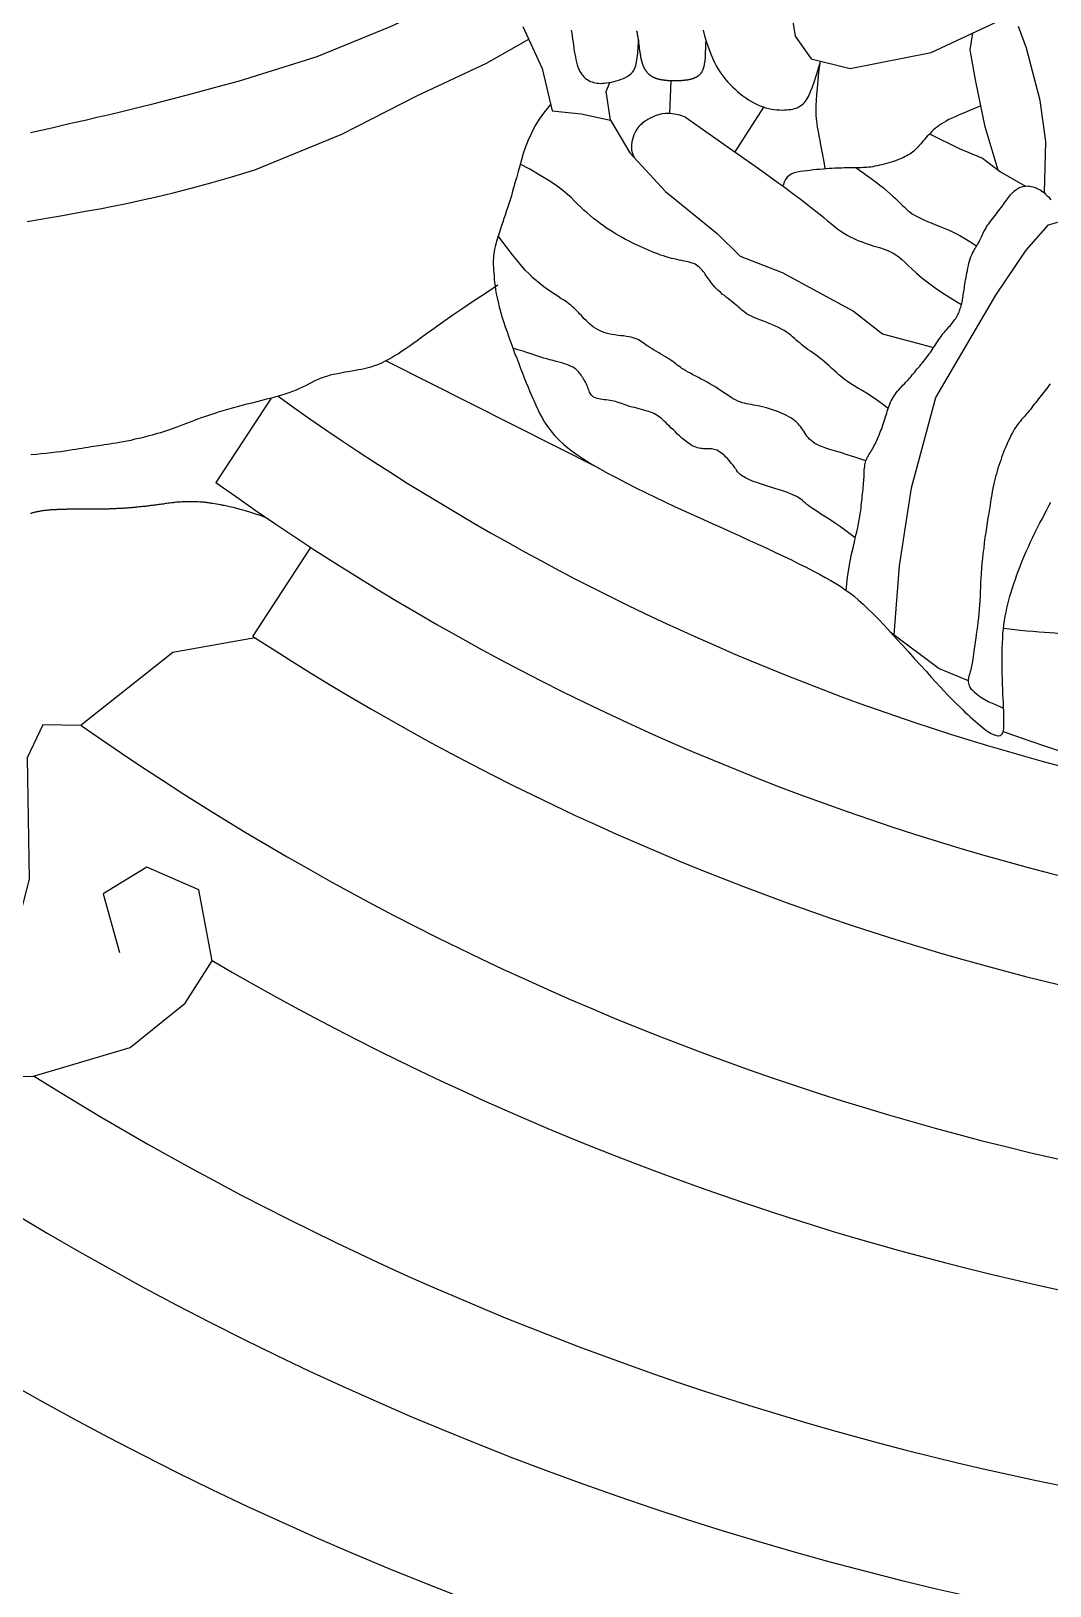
# Model space of a CAD drawing. Header units: feet. Extents: x 0 to 841, y 0 to 594.
# Drawn here: x 646.121 to 648.34, y 125.049 to 128.435 of the extents above; entities that cross this region are included whole.
import ezdxf

# ---------------------------------------------------------------- set-up
doc = ezdxf.new("R2010")
doc.units = ezdxf.units.FT
doc.header["$MEASUREMENT"] = 0
doc.layers.add('LOGO', color=7, linetype='Continuous')

# ---------------------------------------------------------------- blocks, each defined once
blk = doc.blocks.new('YOTA')
h = blk.add_hatch(color=1)
edge = h.paths.add_edge_path()
edge.add_arc((302.886, 246.975), 39.995, 0, 360)
edge = h.paths.add_edge_path(flags=16)
edge.add_arc((302.886, 246.975), 39.7, 0, 360)
at = {"color": 2}
for p, q in [((292.127, 231.862), (292.511, 232.447)), ((292.383, 230.794), (292.785, 231.411)), ((291.393, 230.336), (291.393, 230.336))]:
    blk.add_line(p, q, dxfattribs=at)
blk.add_lwpolyline([(292.476, 231.617, 0.036857), (292.183, 231.702, 0.009904), (292.159, 231.706, 0.000397), (292.101, 231.716, 0.005496), (292.097, 231.717, 0.005682), (292.069, 231.721, 0.005981), (292.042, 231.724, 0.005874), (292.015, 231.726, 0.006362), (291.991, 231.727, 0.005811), (291.967, 231.728, 0.006546), (291.945, 231.728, 0.005392), (291.923, 231.728, 0.00643), (291.903, 231.727, 0.004534), (291.882, 231.726, 0.005914), (291.865, 231.725, 0.003195), (291.843, 231.723, 0.004928), (291.829, 231.721, 0.001404), (291.807, 231.718, 0.002464), (291.795, 231.717, 0.00054), (291.778, 231.715, -0.000931), (291.762, 231.712, -0.000254), (291.741, 231.709, -0.000473), (291.73, 231.708, -0.001054), (291.716, 231.706, -0.000771), (291.698, 231.704, -0.000867), (291.683, 231.702, -0.000827), (291.667, 231.7, -0.000926), (291.653, 231.698, -0.000885), (291.637, 231.696, -0.000987), (291.623, 231.695, -0.000945), (291.607, 231.693, -0.001051), (291.593, 231.692, -0.001007), (291.578, 231.69, -0.001116), (291.564, 231.689, -0.001071), (291.55, 231.687, -0.001183), (291.536, 231.686, -0.001138), (291.522, 231.685, -0.001252), (291.508, 231.684, -0.001217), (291.494, 231.683, -0.001311), (291.48, 231.682, -0.001326), (291.467, 231.681, -0.001296), (291.453, 231.681, -0.001343), (291.44, 231.68, -0.001172), (291.426, 231.679, -0.001273), (291.414, 231.679, -0.001048), (291.4, 231.678, -0.001172), (291.388, 231.678, -0.000917), (291.374, 231.677, -0.001052), (291.362, 231.677, -0.000773), (291.348, 231.677, -0.000916), (291.336, 231.677, -0.000619), (291.322, 231.676, -0.000768), (291.31, 231.676, -0.000461), (291.295, 231.676, -0.000611), (291.284, 231.676, -0.000302), (291.268, 231.676, -0.000451), (291.257, 231.676, -0.000147), (291.239, 231.676, -0.000271), (291.23, 231.676, -0.000042), (291.216, 231.676, 0.000031), (291.202, 231.676, 0.00003), (291.19, 231.676, 0.000022), (291.174, 231.676, 0.000525), (291.164, 231.676, 0.00027), (291.145, 231.676, 0.000813), (291.133, 231.676, 0.000535), (291.116, 231.676, 0.001102), (291.104, 231.676, 0.000809), (291.087, 231.675, 0.001426), (291.074, 231.675, 0.001109), (291.058, 231.675, 0.001805), (291.046, 231.674, 0.001448), (291.03, 231.674, 0.002263), (291.018, 231.673, 0.001849), (291.003, 231.672, 0.002835), (290.991, 231.672, 0.002339), (290.977, 231.671, 0.003574), (290.965, 231.67, 0.003057), (290.952, 231.668, 0.004461), (290.94, 231.667, 0.004326), (290.928, 231.666, 0.004852), (290.917, 231.664, 0.004991), (290.907, 231.662, 0.00407), (290.896, 231.66, 0.004799), (290.886, 231.658, 0.00321), (290.876, 231.656, 0.004241), (290.868, 231.654, 0.002189), (290.857, 231.651, 0.003408), (290.85, 231.649, 0.000933), (290.839, 231.646, 0.001504)], format="xyb", dxfattribs=at)
for points in [[(294.083, 233.23), (293.989, 233.169), (293.906, 233.114), (293.833, 233.065), (293.77, 233.022), (293.715, 232.983), (293.667, 232.949), (293.624, 232.919), (293.587, 232.892), (293.553, 232.867), (293.522, 232.845), (293.493, 232.824), (293.466, 232.805), (293.44, 232.787), (293.415, 232.771), (293.392, 232.755), (293.37, 232.742), (293.349, 232.729), (293.329, 232.718), (293.31, 232.707), (293.292, 232.698), (293.275, 232.69), (293.258, 232.682), (293.242, 232.676), (293.225, 232.67), (293.209, 232.664), (293.192, 232.659), (293.174, 232.655), (293.156, 232.65), (293.137, 232.646), (293.116, 232.643), (293.093, 232.639), (293.07, 232.635), (293.045, 232.63), (293.02, 232.626), (292.994, 232.621), (292.969, 232.616), (292.943, 232.611), (292.918, 232.605), (292.894, 232.598), (292.871, 232.59), (292.849, 232.582), (292.828, 232.573), (292.808, 232.564), (292.788, 232.554), (292.768, 232.544), (292.748, 232.533), (292.728, 232.523), (292.706, 232.513), (292.683, 232.502), (292.658, 232.492), (292.632, 232.483), (292.604, 232.474), (292.574, 232.465), (292.543, 232.456), (292.511, 232.447), (292.478, 232.439), (292.444, 232.43), (292.41, 232.422), (292.376, 232.413), (292.342, 232.404), (292.307, 232.395), (292.274, 232.386), (292.24, 232.377), (292.207, 232.368), (292.175, 232.358), (292.143, 232.349), (292.112, 232.339), (292.082, 232.329), (292.053, 232.32), (292.025, 232.31), (291.998, 232.3), (291.972, 232.29), (291.947, 232.281), (291.922, 232.271), (291.897, 232.261), (291.873, 232.252), (291.848, 232.242), (291.823, 232.233), (291.797, 232.224), (291.77, 232.215), (291.742, 232.206), (291.713, 232.198), (291.684, 232.19), (291.654, 232.182), (291.624, 232.174), (291.594, 232.167), (291.565, 232.161), (291.536, 232.154), (291.509, 232.149), (291.483, 232.143), (291.458, 232.139), (291.435, 232.135), (291.412, 232.131), (291.391, 232.128), (291.371, 232.125), (291.352, 232.122), (291.333, 232.119), (291.314, 232.116), (291.295, 232.114), (291.277, 232.111), (291.258, 232.108), (291.239, 232.105), (291.219, 232.101), (291.199, 232.098), (291.177, 232.094), (291.155, 232.09), (291.131, 232.087), (291.105, 232.083), (291.078, 232.079), (291.048, 232.075), (291.017, 232.071), (290.984, 232.067), (290.949, 232.063), (290.914, 232.06), (290.879, 232.056), (290.843, 232.053)], [(290.816, 233.672), (290.897, 233.685), (290.979, 233.699), (291.062, 233.713), (291.147, 233.729), (291.233, 233.745), (291.321, 233.761), (291.412, 233.779), (291.507, 233.798), (291.608, 233.82), (291.715, 233.844), (291.83, 233.872), (291.955, 233.904), (292.09, 233.941), (292.237, 233.983), (292.397, 234.031)], [(290.84, 234.289), (290.913, 234.306), (290.988, 234.323), (291.063, 234.34), (291.14, 234.358), (291.219, 234.376), (291.301, 234.395), (291.388, 234.415), (291.483, 234.437), (291.585, 234.462), (291.698, 234.49), (291.824, 234.522), (291.963, 234.559), (292.117, 234.601), (292.289, 234.649)], [(294.256, 235.025), (294.391, 234.733), (294.459, 234.441), (294.661, 234.419), (294.864, 234.374), (294.998, 234.149), (295.246, 233.88), (295.605, 233.588), (295.763, 233.431), (296.055, 233.318), (296.55, 233.049), (296.752, 232.892), (297.089, 232.802), (297.105, 232.797)], [(297.809, 236.619), (297.764, 236.372), (297.606, 236.193), (297.404, 236.08), (297.112, 235.946), (296.932, 235.901), (296.797, 235.766), (296.707, 235.699), (296.527, 235.676), (296.257, 235.721), (296.145, 235.721), (296.078, 235.564), (296.1, 235.25), (296.145, 234.958), (296.257, 234.8), (296.527, 234.733), (297.089, 234.845), (297.618, 235.092)], [(295.045, 234.994), (295.045, 234.993), (295.046, 234.991), (295.046, 234.989), (295.046, 234.987), (295.047, 234.985), (295.047, 234.983), (295.048, 234.981), (295.048, 234.979), (295.049, 234.977), (295.049, 234.975), (295.049, 234.973), (295.05, 234.971), (295.05, 234.969), (295.05, 234.967), (295.051, 234.965), (295.051, 234.963), (295.052, 234.961), (295.052, 234.959), (295.052, 234.957), (295.053, 234.955), (295.053, 234.952), (295.053, 234.95), (295.054, 234.948), (295.054, 234.946), (295.054, 234.944), (295.055, 234.942), (295.055, 234.94), (295.055, 234.938), (295.056, 234.936), (295.056, 234.933), (295.056, 234.931), (295.056, 234.929), (295.057, 234.927), (295.057, 234.925), (295.057, 234.923), (295.058, 234.92), (295.058, 234.918), (295.058, 234.916), (295.058, 234.914), (295.059, 234.912), (295.059, 234.91), (295.059, 234.907), (295.06, 234.905), (295.06, 234.903), (295.06, 234.901), (295.06, 234.899), (295.061, 234.897), (295.061, 234.894), (295.061, 234.892), (295.062, 234.89), (295.062, 234.888), (295.062, 234.886), (295.062, 234.883), (295.063, 234.881), (295.063, 234.879), (295.063, 234.877), (295.064, 234.875), (295.064, 234.873), (295.064, 234.87), (295.064, 234.868), (295.065, 234.866), (295.065, 234.864), (295.065, 234.862), (295.066, 234.86), (295.066, 234.858), (295.066, 234.855), (295.066, 234.853), (295.067, 234.851), (295.067, 234.849), (295.067, 234.847), (295.068, 234.845), (295.068, 234.843), (295.068, 234.841), (295.069, 234.839), (295.069, 234.836), (295.069, 234.834), (295.07, 234.832), (295.07, 234.83), (295.07, 234.828), (295.071, 234.826), (295.071, 234.824), (295.071, 234.822), (295.072, 234.82), (295.072, 234.818), (295.072, 234.816), (295.073, 234.814), (295.073, 234.812), (295.073, 234.81), (295.074, 234.808), (295.074, 234.806), (295.075, 234.804), (295.075, 234.802), (295.075, 234.801), (295.076, 234.799), (295.076, 234.797), (295.077, 234.795), (295.077, 234.793), (295.078, 234.791), (295.078, 234.789), (295.079, 234.788), (295.079, 234.786), (295.079, 234.784), (295.08, 234.782), (295.08, 234.78), (295.081, 234.779), (295.081, 234.777), (295.082, 234.775), (295.082, 234.774), (295.083, 234.772), (295.084, 234.77), (295.084, 234.769), (295.085, 234.767), (295.085, 234.765), (295.086, 234.764), (295.086, 234.762), (295.087, 234.76), (295.088, 234.759), (295.088, 234.757), (295.089, 234.756), (295.089, 234.754), (295.09, 234.753), (295.091, 234.751), (295.091, 234.75), (295.092, 234.748), (295.093, 234.747), (295.093, 234.745), (295.094, 234.744), (295.095, 234.742), (295.095, 234.741), (295.096, 234.74), (295.097, 234.738), (295.097, 234.737), (295.098, 234.735), (295.099, 234.734), (295.1, 234.733), (295.1, 234.731), (295.101, 234.73), (295.102, 234.729), (295.103, 234.728), (295.103, 234.726), (295.104, 234.725), (295.105, 234.724), (295.106, 234.723), (295.107, 234.721), (295.107, 234.72), (295.108, 234.719), (295.109, 234.718), (295.11, 234.717), (295.111, 234.715), (295.112, 234.714), (295.113, 234.713), (295.113, 234.712), (295.114, 234.711), (295.115, 234.71), (295.116, 234.709), (295.117, 234.708), (295.118, 234.706), (295.119, 234.705), (295.12, 234.704), (295.121, 234.703), (295.122, 234.702), (295.123, 234.701), (295.124, 234.7), (295.125, 234.699), (295.126, 234.698), (295.127, 234.697), (295.128, 234.696), (295.129, 234.695), (295.13, 234.695), (295.131, 234.694), (295.132, 234.693), (295.133, 234.692), (295.134, 234.691), (295.135, 234.69), (295.136, 234.689), (295.137, 234.688), (295.139, 234.688), (295.14, 234.687), (295.141, 234.686), (295.142, 234.685), (295.143, 234.684), (295.144, 234.684), (295.145, 234.683), (295.147, 234.682), (295.148, 234.681), (295.149, 234.681), (295.15, 234.68), (295.151, 234.679), (295.153, 234.678), (295.154, 234.678), (295.155, 234.677), (295.156, 234.676), (295.158, 234.676), (295.159, 234.675), (295.16, 234.674), (295.162, 234.674), (295.163, 234.673), (295.164, 234.672), (295.166, 234.672), (295.167, 234.671), (295.168, 234.671), (295.17, 234.67), (295.171, 234.67), (295.172, 234.669), (295.174, 234.668), (295.175, 234.668), (295.177, 234.667), (295.178, 234.667), (295.179, 234.666), (295.181, 234.666), (295.182, 234.665), (295.184, 234.665), (295.185, 234.664), (295.187, 234.664), (295.188, 234.663), (295.19, 234.663), (295.191, 234.663), (295.193, 234.662), (295.194, 234.662), (295.196, 234.661), (295.197, 234.661), (295.199, 234.661), (295.2, 234.66), (295.202, 234.66), (295.203, 234.659), (295.205, 234.659), (295.206, 234.659), (295.208, 234.658), (295.21, 234.658), (295.211, 234.658), (295.213, 234.657), (295.214, 234.657), (295.216, 234.657), (295.218, 234.657), (295.219, 234.656), (295.221, 234.656), (295.222, 234.656), (295.224, 234.655), (295.226, 234.655), (295.227, 234.655), (295.229, 234.655), (295.231, 234.654), (295.232, 234.654), (295.234, 234.654), (295.235, 234.654), (295.237, 234.654), (295.239, 234.653), (295.24, 234.653), (295.242, 234.653), (295.244, 234.653), (295.245, 234.653), (295.247, 234.652), (295.249, 234.652), (295.25, 234.652), (295.252, 234.652), (295.254, 234.652), (295.256, 234.652), (295.257, 234.652), (295.259, 234.651), (295.261, 234.651), (295.262, 234.651), (295.264, 234.651), (295.266, 234.651), (295.267, 234.651), (295.269, 234.651), (295.271, 234.651), (295.272, 234.651), (295.274, 234.651), (295.276, 234.65), (295.278, 234.65), (295.279, 234.65), (295.281, 234.65), (295.283, 234.65), (295.284, 234.65), (295.286, 234.65), (295.288, 234.65), (295.289, 234.65), (295.291, 234.65), (295.293, 234.65), (295.295, 234.65), (295.296, 234.65), (295.298, 234.65), (295.3, 234.65), (295.301, 234.65), (295.303, 234.65), (295.305, 234.65), (295.306, 234.65), (295.308, 234.65), (295.31, 234.65), (295.311, 234.65), (295.313, 234.65), (295.315, 234.65), (295.316, 234.65), (295.318, 234.65), (295.32, 234.65), (295.321, 234.65), (295.323, 234.65), (295.325, 234.65), (295.326, 234.65), (295.328, 234.65), (295.33, 234.65), (295.331, 234.65), (295.333, 234.65), (295.335, 234.65), (295.336, 234.65), (295.338, 234.65), (295.339, 234.65), (295.341, 234.651), (295.343, 234.651), (295.344, 234.651), (295.346, 234.651), (295.347, 234.651), (295.349, 234.651), (295.351, 234.651), (295.352, 234.651), (295.354, 234.651), (295.355, 234.651), (295.357, 234.651), (295.358, 234.651), (295.36, 234.652), (295.361, 234.652), (295.363, 234.652), (295.365, 234.652), (295.366, 234.652), (295.368, 234.652), (295.369, 234.652), (295.371, 234.652), (295.372, 234.653), (295.374, 234.653), (295.375, 234.653), (295.377, 234.653), (295.378, 234.653), (295.38, 234.653), (295.381, 234.654), (295.383, 234.654), (295.384, 234.654), (295.386, 234.654), (295.387, 234.654), (295.389, 234.654), (295.39, 234.655), (295.391, 234.655), (295.393, 234.655), (295.394, 234.655), (295.396, 234.655), (295.397, 234.656), (295.399, 234.656), (295.4, 234.656), (295.401, 234.656), (295.403, 234.657), (295.404, 234.657), (295.406, 234.657), (295.407, 234.657), (295.408, 234.658), (295.41, 234.658), (295.411, 234.658), (295.413, 234.659), (295.414, 234.659), (295.415, 234.659), (295.417, 234.659), (295.418, 234.66), (295.419, 234.66), (295.421, 234.66), (295.422, 234.661), (295.423, 234.661), (295.425, 234.662), (295.426, 234.662), (295.427, 234.662), (295.429, 234.663), (295.43, 234.663), (295.431, 234.663), (295.432, 234.664), (295.434, 234.664), (295.435, 234.665), (295.436, 234.665), (295.437, 234.665), (295.439, 234.666), (295.44, 234.666), (295.441, 234.667), (295.442, 234.667), (295.444, 234.668), (295.445, 234.668), (295.446, 234.669), (295.447, 234.669), (295.448, 234.67), (295.45, 234.67), (295.451, 234.671), (295.452, 234.671), (295.453, 234.672), (295.454, 234.672), (295.456, 234.673), (295.457, 234.673), (295.458, 234.674), (295.459, 234.675), (295.46, 234.675), (295.461, 234.676), (295.462, 234.676), (295.464, 234.677), (295.465, 234.678), (295.466, 234.678), (295.467, 234.679), (295.468, 234.68), (295.469, 234.68), (295.47, 234.681), (295.471, 234.682), (295.472, 234.682), (295.473, 234.683), (295.474, 234.684), (295.475, 234.685), (295.476, 234.685), (295.477, 234.686), (295.478, 234.687), (295.479, 234.688), (295.48, 234.689), (295.481, 234.69), (295.482, 234.69), (295.483, 234.691), (295.484, 234.692), (295.485, 234.693), (295.486, 234.694), (295.487, 234.695), (295.488, 234.696), (295.489, 234.697), (295.49, 234.698), (295.491, 234.699), (295.492, 234.701), (295.493, 234.702), (295.494, 234.703), (295.494, 234.704), (295.495, 234.705), (295.496, 234.707), (295.497, 234.708), (295.498, 234.709), (295.499, 234.711), (295.499, 234.712), (295.5, 234.714), (295.501, 234.715), (295.502, 234.717), (295.502, 234.718), (295.503, 234.72), (295.504, 234.721), (295.505, 234.723), (295.505, 234.725), (295.506, 234.726), (295.507, 234.728), (295.508, 234.73), (295.508, 234.732), (295.509, 234.734), (295.51, 234.736), (295.51, 234.738), (295.511, 234.74), (295.511, 234.742), (295.512, 234.744), (295.513, 234.747), (295.513, 234.749), (295.514, 234.751), (295.514, 234.753), (295.515, 234.756), (295.515, 234.758), (295.516, 234.761), (295.516, 234.763), (295.517, 234.766), (295.517, 234.769), (295.518, 234.772), (295.518, 234.774), (295.519, 234.777), (295.519, 234.78), (295.52, 234.783), (295.52, 234.786), (295.52, 234.789), (295.521, 234.792), (295.521, 234.796), (295.521, 234.799), (295.522, 234.802), (295.522, 234.806), (295.522, 234.81), (295.523, 234.814), (295.523, 234.818), (295.523, 234.822), (295.523, 234.826), (295.524, 234.831), (295.524, 234.836), (295.524, 234.842), (295.524, 234.848), (295.524, 234.855), (295.525, 234.862), (295.525, 234.871), (295.525, 234.881), (295.525, 234.892), (295.525, 234.904), (295.525, 234.919)], [(295.506, 234.999), (295.517, 234.961), (295.528, 234.924), (295.539, 234.89), (295.551, 234.858), (295.562, 234.828), (295.574, 234.801), (295.586, 234.775), (295.598, 234.752), (295.61, 234.73), (295.623, 234.71), (295.636, 234.691), (295.65, 234.673), (295.664, 234.655), (295.679, 234.639), (295.694, 234.622), (295.711, 234.606), (295.728, 234.59), (295.746, 234.574), (295.764, 234.558), (295.783, 234.544), (295.802, 234.53), (295.822, 234.517), (295.842, 234.504), (295.862, 234.493), (295.882, 234.483), (295.902, 234.475), (295.922, 234.467), (295.942, 234.461), (295.962, 234.456), (295.981, 234.452), (296, 234.449), (296.019, 234.447), (296.037, 234.446), (296.054, 234.445), (296.07, 234.446), (296.086, 234.446), (296.1, 234.448), (296.114, 234.45), (296.128, 234.452), (296.14, 234.455), (296.152, 234.459), (296.163, 234.464), (296.173, 234.469), (296.183, 234.475), (296.192, 234.482), (296.201, 234.489), (296.209, 234.498), (296.216, 234.507), (296.223, 234.517), (296.23, 234.528), (296.237, 234.539), (296.243, 234.552), (296.249, 234.566), (296.255, 234.58), (296.262, 234.596), (296.268, 234.613), (296.274, 234.631), (296.281, 234.652), (296.289, 234.676), (296.297, 234.704), (296.307, 234.736), (296.318, 234.774), (296.321, 234.785)], [(294.592, 234.999), (294.595, 234.979), (294.599, 234.958), (294.601, 234.937), (294.604, 234.916), (294.607, 234.895), (294.61, 234.874), (294.613, 234.853), (294.617, 234.833), (294.62, 234.814), (294.624, 234.795), (294.628, 234.777), (294.633, 234.76), (294.638, 234.744), (294.644, 234.729), (294.65, 234.716), (294.657, 234.704), (294.664, 234.693), (294.672, 234.684), (294.68, 234.675), (294.689, 234.667), (294.698, 234.66), (294.707, 234.654), (294.717, 234.649), (294.726, 234.644), (294.736, 234.64), (294.747, 234.637), (294.758, 234.634), (294.769, 234.632), (294.782, 234.631), (294.794, 234.63), (294.808, 234.631), (294.822, 234.632), (294.837, 234.633), (294.853, 234.636), (294.87, 234.639), (294.887, 234.643), (294.904, 234.647), (294.921, 234.653), (294.938, 234.659), (294.954, 234.665), (294.969, 234.672), (294.984, 234.68), (294.996, 234.689), (295.008, 234.698), (295.017, 234.708), (295.026, 234.72), (295.033, 234.736), (295.039, 234.755), (295.044, 234.778), (295.049, 234.807), (295.053, 234.841), (295.057, 234.883), (295.06, 234.932)], [(292.289, 234.649), (292.828, 234.816), (293.338, 235.025), (293.885, 235.28), (294.249, 235.456)], [(292.397, 234.031), (293.001, 234.279), (293.521, 234.543), (294.003, 234.77), (294.297, 234.937)], [(297.554, 234.028), (297.464, 234.33), (297.397, 234.655), (297.359, 234.864), (297.378, 234.979), (297.379, 234.981)], [(297.874, 233.87), (297.884, 234.226), (297.846, 234.512), (297.75, 234.874), (297.694, 235.026)], [(296.354, 234.037), (296.351, 234.058), (296.345, 234.097), (296.338, 234.134), (296.331, 234.169), (296.324, 234.203), (296.318, 234.235), (296.312, 234.266), (296.306, 234.296), (296.301, 234.326), (296.297, 234.354), (296.294, 234.383), (296.292, 234.412), (296.291, 234.443), (296.291, 234.476), (296.293, 234.512), (296.295, 234.553), (296.299, 234.598), (296.304, 234.65), (296.31, 234.708), (296.318, 234.774)], [(294.864, 234.374), (294.834, 234.575), (294.86, 234.637)], [(295.275, 234.421), (295.284, 234.65)], [(294.446, 234.482), (294.406, 234.432), (294.37, 234.382), (294.34, 234.333), (294.315, 234.284), (294.293, 234.237), (294.275, 234.19), (294.259, 234.145), (294.246, 234.101), (294.234, 234.059), (294.224, 234.02), (294.213, 233.982), (294.203, 233.947), (294.194, 233.913), (294.185, 233.882), (294.176, 233.851), (294.167, 233.823), (294.158, 233.795), (294.15, 233.768), (294.141, 233.742), (294.133, 233.717), (294.125, 233.692), (294.116, 233.668), (294.108, 233.644), (294.101, 233.621), (294.093, 233.599), (294.086, 233.577), (294.079, 233.556), (294.073, 233.536), (294.068, 233.516), (294.063, 233.498), (294.06, 233.481), (294.057, 233.464), (294.054, 233.449), (294.053, 233.433), (294.052, 233.418), (294.051, 233.402), (294.051, 233.386), (294.051, 233.37), (294.052, 233.353), (294.053, 233.335), (294.054, 233.315), (294.056, 233.295), (294.058, 233.273), (294.06, 233.249), (294.063, 233.225), (294.067, 233.199), (294.071, 233.171), (294.077, 233.143), (294.084, 233.112), (294.091, 233.081), (294.1, 233.048), (294.11, 233.014), (294.121, 232.978), (294.133, 232.942), (294.146, 232.906), (294.159, 232.869), (294.172, 232.832), (294.186, 232.795), (294.199, 232.759), (294.213, 232.723), (294.227, 232.688), (294.24, 232.653), (294.253, 232.62), (294.266, 232.587), (294.279, 232.554), (294.292, 232.523), (294.305, 232.491), (294.319, 232.46), (294.332, 232.43), (294.345, 232.399), (294.359, 232.369), (294.374, 232.339), (294.389, 232.309), (294.407, 232.279), (294.427, 232.249), (294.449, 232.219), (294.475, 232.188), (294.505, 232.157), (294.54, 232.125), (294.579, 232.093), (294.623, 232.061), (294.672, 232.028), (294.726, 231.994), (294.783, 231.96), (294.844, 231.926), (294.907, 231.893), (294.972, 231.859), (295.039, 231.825), (295.106, 231.792), (295.174, 231.759), (295.242, 231.727), (295.309, 231.696), (295.376, 231.665), (295.443, 231.635), (295.509, 231.605), (295.575, 231.575), (295.639, 231.546), (295.703, 231.517), (295.766, 231.489), (295.829, 231.46), (295.89, 231.432), (295.949, 231.405), (296.008, 231.377), (296.064, 231.35), (296.119, 231.324), (296.171, 231.298), (296.221, 231.273), (296.268, 231.249), (296.313, 231.226), (296.354, 231.203), (296.392, 231.182), (296.428, 231.161), (296.461, 231.14), (296.493, 231.118), (296.524, 231.096), (296.554, 231.072), (296.585, 231.046), (296.616, 231.018), (296.65, 230.986), (296.685, 230.952), (296.723, 230.913), (296.763, 230.871), (296.804, 230.826), (296.847, 230.78), (296.889, 230.733), (296.932, 230.686), (296.974, 230.639), (297.014, 230.594), (297.053, 230.552), (297.089, 230.512), (297.122, 230.476), (297.152, 230.443), (297.179, 230.414), (297.205, 230.387), (297.228, 230.363), (297.25, 230.341), (297.27, 230.321), (297.289, 230.302), (297.308, 230.284), (297.325, 230.267), (297.343, 230.251), (297.36, 230.235), (297.377, 230.22), (297.394, 230.205), (297.41, 230.191), (297.426, 230.178), (297.441, 230.166), (297.455, 230.154), (297.469, 230.144), (297.482, 230.135), (297.494, 230.128), (297.506, 230.121), (297.516, 230.116), (297.526, 230.111), (297.535, 230.108), (297.543, 230.106), (297.551, 230.105), (297.557, 230.105), (297.564, 230.106), (297.569, 230.107), (297.574, 230.11), (297.578, 230.114), (297.582, 230.118), (297.585, 230.125), (297.588, 230.132), (297.59, 230.142), (297.592, 230.153), (297.593, 230.167), (297.593, 230.183), (297.593, 230.201), (297.593, 230.223), (297.593, 230.246), (297.592, 230.272), (297.591, 230.3), (297.59, 230.33), (297.588, 230.361), (297.587, 230.393), (297.585, 230.427), (297.584, 230.462), (297.583, 230.497), (297.582, 230.533), (297.581, 230.568), (297.581, 230.604), (297.581, 230.64), (297.581, 230.676), (297.582, 230.711), (297.583, 230.746), (297.585, 230.78), (297.587, 230.813), (297.59, 230.845), (297.593, 230.875), (297.598, 230.905), (297.602, 230.934), (297.608, 230.962), (297.614, 230.99), (297.62, 231.017), (297.627, 231.045), (297.635, 231.073), (297.644, 231.101), (297.653, 231.13), (297.662, 231.159), (297.673, 231.19), (297.684, 231.221), (297.695, 231.252), (297.708, 231.285), (297.72, 231.317), (297.734, 231.35), (297.748, 231.383), (297.763, 231.416), (297.778, 231.45), (297.794, 231.483), (297.81, 231.516), (297.827, 231.549), (297.843, 231.581), (297.86, 231.612), (297.876, 231.642), (297.891, 231.671), (297.906, 231.699), (297.919, 231.725)], [(295.385, 234.396), (295.345, 234.409), (295.308, 234.417), (295.275, 234.421), (295.246, 234.421), (295.219, 234.418), (295.196, 234.413), (295.175, 234.406), (295.156, 234.397), (295.139, 234.388), (295.124, 234.38), (295.11, 234.371), (295.098, 234.363), (295.087, 234.356), (295.078, 234.348), (295.069, 234.34), (295.061, 234.332), (295.053, 234.322), (295.046, 234.312), (295.04, 234.301), (295.033, 234.288), (295.027, 234.274), (295.021, 234.258), (295.016, 234.241), (295.012, 234.224), (295.01, 234.205), (295.009, 234.187), (295.01, 234.168), (295.014, 234.15), (295.021, 234.132), (295.03, 234.114)], [(295.385, 234.396), (295.549, 234.281), (295.69, 234.182), (295.811, 234.096), (295.913, 234.024), (295.999, 233.962), (296.071, 233.911), (296.13, 233.867), (296.18, 233.83), (296.221, 233.798), (296.257, 233.77), (296.289, 233.744), (296.318, 233.721), (296.344, 233.699), (296.368, 233.679), (296.39, 233.661), (296.411, 233.644), (296.43, 233.628), (296.449, 233.614), (296.468, 233.601), (296.487, 233.588), (296.506, 233.577), (296.526, 233.566), (296.547, 233.556), (296.567, 233.547), (296.588, 233.538), (296.609, 233.53), (296.63, 233.522), (296.651, 233.515), (296.672, 233.509), (296.692, 233.502), (296.711, 233.497), (296.731, 233.491), (296.75, 233.485), (296.768, 233.478), (296.787, 233.471), (296.806, 233.462), (296.825, 233.452), (296.844, 233.44), (296.864, 233.426), (296.884, 233.41), (296.905, 233.391), (296.928, 233.368), (296.955, 233.343), (296.987, 233.314), (297.025, 233.282), (297.071, 233.246), (297.126, 233.205), (297.192, 233.161), (297.271, 233.113), (297.299, 233.096)], [(295.729, 234.155), (295.927, 234.466)], [(297.434, 234.475), (297.389, 234.456), (297.349, 234.439), (297.314, 234.424), (297.283, 234.411), (297.256, 234.399), (297.232, 234.389), (297.212, 234.379), (297.193, 234.369), (297.176, 234.36), (297.161, 234.35), (297.146, 234.34), (297.132, 234.33), (297.119, 234.319), (297.106, 234.308), (297.094, 234.297), (297.083, 234.286), (297.072, 234.274), (297.062, 234.263), (297.052, 234.252), (297.042, 234.242), (297.034, 234.231), (297.025, 234.221), (297.017, 234.212), (297.009, 234.203), (297.001, 234.194), (296.993, 234.185), (296.985, 234.177), (296.977, 234.169), (296.969, 234.161), (296.96, 234.154), (296.95, 234.147), (296.941, 234.14), (296.93, 234.134), (296.919, 234.128), (296.908, 234.122), (296.896, 234.116), (296.884, 234.11), (296.87, 234.104), (296.857, 234.099), (296.842, 234.094), (296.827, 234.089), (296.811, 234.084), (296.795, 234.079), (296.779, 234.074), (296.763, 234.07), (296.746, 234.065), (296.73, 234.062), (296.714, 234.058), (296.698, 234.055), (296.683, 234.052), (296.669, 234.05), (296.655, 234.049), (296.641, 234.047), (296.628, 234.046), (296.616, 234.046), (296.604, 234.045), (296.592, 234.045), (296.58, 234.045), (296.569, 234.045), (296.557, 234.045), (296.546, 234.045), (296.534, 234.045), (296.522, 234.044), (296.51, 234.044), (296.497, 234.044), (296.484, 234.044), (296.47, 234.043), (296.454, 234.043), (296.438, 234.042), (296.421, 234.041), (296.402, 234.04), (296.382, 234.039), (296.361, 234.038), (296.339, 234.036), (296.317, 234.034), (296.294, 234.032), (296.271, 234.03), (296.248, 234.027), (296.225, 234.024), (296.203, 234.021), (296.181, 234.018), (296.159, 234.014), (296.139, 234.009), (296.121, 234.002), (296.104, 233.992), (296.089, 233.98), (296.078, 233.964), (296.069, 233.945), (296.063, 233.921)], [(297.078, 234.28), (297.283, 234.178), (297.445, 234.111), (297.569, 234.016), (297.743, 233.918)], [(296.79, 232.376), (296.75, 232.406), (296.71, 232.436), (296.673, 232.461), (296.639, 232.482), (296.609, 232.5), (296.58, 232.517), (296.555, 232.532), (296.531, 232.547), (296.508, 232.562), (296.488, 232.577), (296.468, 232.593), (296.449, 232.609), (296.431, 232.625), (296.414, 232.64), (296.397, 232.655), (296.381, 232.67), (296.365, 232.685), (296.349, 232.699), (296.332, 232.712), (296.316, 232.725), (296.3, 232.737), (296.283, 232.749), (296.267, 232.76), (296.251, 232.772), (296.236, 232.783), (296.221, 232.794), (296.206, 232.805), (296.192, 232.816), (296.179, 232.827), (296.166, 232.838), (296.153, 232.849), (296.14, 232.861), (296.127, 232.872), (296.114, 232.883), (296.099, 232.894), (296.084, 232.905), (296.068, 232.916), (296.05, 232.926), (296.03, 232.937), (296.009, 232.946), (295.987, 232.956), (295.965, 232.965), (295.943, 232.974), (295.92, 232.982), (295.899, 232.991), (295.878, 232.999), (295.859, 233.007), (295.842, 233.015), (295.827, 233.022), (295.813, 233.03), (295.802, 233.037), (295.791, 233.045), (295.781, 233.052), (295.772, 233.06), (295.763, 233.068), (295.754, 233.076), (295.744, 233.085), (295.734, 233.094), (295.722, 233.104), (295.709, 233.114), (295.696, 233.124), (295.682, 233.135), (295.668, 233.146), (295.654, 233.158), (295.639, 233.169), (295.626, 233.181), (295.612, 233.193), (295.6, 233.205), (295.588, 233.217), (295.578, 233.229), (295.568, 233.241), (295.559, 233.252), (295.551, 233.264), (295.543, 233.275), (295.535, 233.286), (295.528, 233.296), (295.521, 233.306), (295.515, 233.316), (295.508, 233.325), (295.501, 233.334), (295.494, 233.342), (295.486, 233.349), (295.478, 233.356), (295.47, 233.363), (295.461, 233.369), (295.451, 233.375), (295.441, 233.38), (295.429, 233.384), (295.417, 233.388), (295.403, 233.392), (295.389, 233.395), (295.374, 233.398), (295.358, 233.402), (295.341, 233.405), (295.324, 233.408), (295.306, 233.412), (295.288, 233.416), (295.27, 233.421), (295.251, 233.427), (295.231, 233.433), (295.212, 233.439), (295.192, 233.447), (295.172, 233.454), (295.152, 233.462), (295.132, 233.471), (295.111, 233.48), (295.091, 233.489), (295.07, 233.498), (295.05, 233.507), (295.029, 233.517), (295.009, 233.527), (294.988, 233.538), (294.967, 233.548), (294.946, 233.56), (294.925, 233.572), (294.904, 233.584), (294.882, 233.598), (294.86, 233.612), (294.837, 233.627), (294.815, 233.642), (294.792, 233.659), (294.769, 233.676), (294.746, 233.694), (294.724, 233.713), (294.701, 233.732), (294.679, 233.751), (294.657, 233.772), (294.636, 233.792), (294.615, 233.813), (294.593, 233.836), (294.566, 233.86), (294.534, 233.887), (294.494, 233.917), (294.444, 233.951), (294.381, 233.99), (294.304, 234.035), (294.237, 234.071)], [(296.568, 234.045), (296.579, 234.037), (296.593, 234.027), (296.612, 234.014), (296.633, 233.999), (296.656, 233.982), (296.681, 233.964), (296.707, 233.944), (296.732, 233.925), (296.757, 233.905), (296.781, 233.886), (296.802, 233.867), (296.822, 233.849), (296.841, 233.832), (296.858, 233.816), (296.873, 233.8), (296.888, 233.786), (296.903, 233.772), (296.916, 233.759), (296.93, 233.747), (296.944, 233.736), (296.958, 233.726), (296.972, 233.717), (296.988, 233.708), (297.005, 233.699), (297.023, 233.691), (297.043, 233.682), (297.064, 233.673), (297.089, 233.663), (297.115, 233.652), (297.145, 233.639), (297.178, 233.626), (297.213, 233.611), (297.25, 233.594), (297.288, 233.574), (297.327, 233.553), (297.365, 233.529), (297.403, 233.503), (297.404, 233.502)], [(296.499, 231.114), (296.501, 231.137), (296.509, 231.203), (296.518, 231.262), (296.527, 231.316), (296.537, 231.365), (296.547, 231.409), (296.556, 231.45), (296.564, 231.486), (296.572, 231.519), (296.579, 231.549), (296.585, 231.577), (296.589, 231.602), (296.593, 231.625), (296.597, 231.646), (296.6, 231.666), (296.602, 231.684), (296.604, 231.702), (296.606, 231.719), (296.608, 231.735), (296.609, 231.751), (296.611, 231.767), (296.613, 231.783), (296.614, 231.798), (296.616, 231.814), (296.617, 231.829), (296.619, 231.843), (296.62, 231.858), (296.621, 231.872), (296.622, 231.886), (296.623, 231.899), (296.623, 231.912), (296.624, 231.925), (296.625, 231.937), (296.625, 231.949), (296.626, 231.961), (296.628, 231.972), (296.629, 231.983), (296.631, 231.993), (296.633, 232.002), (296.636, 232.012), (296.639, 232.02), (296.643, 232.029), (296.647, 232.037), (296.651, 232.045), (296.656, 232.053), (296.661, 232.06), (296.666, 232.068), (296.671, 232.076), (296.676, 232.085), (296.681, 232.094), (296.686, 232.103), (296.691, 232.112), (296.696, 232.122), (296.702, 232.132), (296.707, 232.143), (296.712, 232.154), (296.717, 232.165), (296.722, 232.177), (296.727, 232.19), (296.732, 232.203), (296.737, 232.217), (296.743, 232.23), (296.748, 232.244), (296.753, 232.259), (296.757, 232.273), (296.762, 232.287), (296.767, 232.301), (296.771, 232.316), (296.776, 232.329), (296.78, 232.343), (296.784, 232.356), (296.788, 232.369), (296.792, 232.381), (296.797, 232.394), (296.801, 232.406), (296.806, 232.418), (296.812, 232.429), (296.818, 232.44), (296.824, 232.452), (296.831, 232.463), (296.839, 232.473), (296.847, 232.484), (296.856, 232.495), (296.865, 232.505), (296.874, 232.516), (296.884, 232.526), (296.893, 232.536), (296.903, 232.547), (296.912, 232.557), (296.922, 232.567), (296.931, 232.577), (296.94, 232.588), (296.949, 232.598), (296.957, 232.608), (296.966, 232.618), (296.975, 232.628), (296.983, 232.639), (296.992, 232.649), (297.001, 232.659), (297.009, 232.669), (297.018, 232.68), (297.026, 232.69), (297.035, 232.7), (297.043, 232.711), (297.051, 232.721), (297.059, 232.732), (297.067, 232.743), (297.075, 232.753), (297.083, 232.764), (297.091, 232.776), (297.098, 232.787), (297.106, 232.798), (297.113, 232.81), (297.12, 232.821), (297.127, 232.832), (297.135, 232.843), (297.142, 232.854), (297.15, 232.865), (297.157, 232.875), (297.165, 232.885), (297.173, 232.895), (297.181, 232.905), (297.189, 232.914), (297.197, 232.923), (297.204, 232.932), (297.212, 232.941), (297.22, 232.949), (297.227, 232.958), (297.234, 232.966), (297.241, 232.975), (297.247, 232.983), (297.253, 232.992), (297.259, 233), (297.264, 233.009), (297.269, 233.017), (297.273, 233.026), (297.278, 233.034), (297.282, 233.043), (297.285, 233.052), (297.288, 233.06), (297.291, 233.069), (297.294, 233.077), (297.297, 233.086), (297.299, 233.095), (297.301, 233.104), (297.303, 233.113), (297.305, 233.123), (297.306, 233.132), (297.308, 233.143), (297.31, 233.153), (297.311, 233.164), (297.313, 233.175), (297.315, 233.187), (297.317, 233.199), (297.319, 233.211), (297.321, 233.224), (297.323, 233.238), (297.325, 233.253), (297.328, 233.268), (297.331, 233.283), (297.333, 233.299), (297.336, 233.316), (297.34, 233.333), (297.343, 233.349), (297.347, 233.366), (297.351, 233.382), (297.355, 233.398), (297.36, 233.413), (297.365, 233.427), (297.37, 233.44), (297.376, 233.452), (297.382, 233.464), (297.387, 233.475), (297.393, 233.485), (297.399, 233.495), (297.405, 233.504), (297.411, 233.513), (297.417, 233.523), (297.422, 233.532), (297.427, 233.542), (297.432, 233.551), (297.436, 233.561), (297.441, 233.571), (297.445, 233.581), (297.45, 233.591), (297.455, 233.602), (297.461, 233.613), (297.467, 233.623), (297.473, 233.634), (297.48, 233.646), (297.488, 233.657), (297.496, 233.668), (297.505, 233.68), (297.514, 233.691), (297.523, 233.703), (297.532, 233.714), (297.541, 233.726), (297.55, 233.737), (297.559, 233.748), (297.567, 233.759), (297.575, 233.77), (297.583, 233.781), (297.59, 233.791), (297.598, 233.801), (297.605, 233.811), (297.612, 233.821), (297.619, 233.83), (297.626, 233.839), (297.633, 233.848), (297.639, 233.856), (297.646, 233.864), (297.653, 233.872), (297.66, 233.879), (297.667, 233.885), (297.675, 233.891), (297.682, 233.897), (297.69, 233.902), (297.698, 233.906), (297.707, 233.91), (297.715, 233.913), (297.724, 233.916), (297.734, 233.917), (297.743, 233.918), (297.753, 233.919), (297.763, 233.918), (297.773, 233.917), (297.783, 233.916), (297.793, 233.913), (297.803, 233.91), (297.814, 233.906), (297.824, 233.902), (297.834, 233.897), (297.844, 233.891), (297.854, 233.885), (297.864, 233.878), (297.874, 233.87), (297.883, 233.862), (297.892, 233.853), (297.902, 233.843), (297.91, 233.833), (297.919, 233.822)], [(296.833, 230.805), (296.869, 231.283), (296.953, 231.825), (297.12, 232.451), (297.538, 233.161), (297.747, 233.473), (297.903, 233.648)], [(297.903, 233.648), (297.967, 233.667)], [(297.914, 232.545), (297.906, 232.534), (297.898, 232.522), (297.889, 232.511), (297.88, 232.499), (297.871, 232.488), (297.861, 232.476), (297.852, 232.465), (297.842, 232.453), (297.833, 232.441), (297.823, 232.429), (297.814, 232.417), (297.804, 232.405), (297.795, 232.393), (297.786, 232.381), (297.777, 232.369), (297.768, 232.358), (297.759, 232.347), (297.75, 232.337), (297.741, 232.326), (297.733, 232.317), (297.724, 232.307), (297.716, 232.298), (297.708, 232.288), (297.7, 232.278), (297.692, 232.268), (297.684, 232.257), (297.676, 232.246), (297.668, 232.234), (297.66, 232.22), (297.652, 232.206), (297.644, 232.192), (297.636, 232.176), (297.629, 232.16), (297.621, 232.143), (297.613, 232.126), (297.606, 232.109), (297.598, 232.091), (297.591, 232.073), (297.584, 232.054), (297.577, 232.036), (297.571, 232.017), (297.564, 231.998), (297.558, 231.98), (297.552, 231.96), (297.546, 231.941), (297.541, 231.922), (297.535, 231.902), (297.53, 231.882), (297.526, 231.863), (297.521, 231.842), (297.517, 231.822), (297.513, 231.8), (297.509, 231.778), (297.505, 231.755), (297.501, 231.73), (297.497, 231.704), (297.493, 231.677), (297.488, 231.648), (297.483, 231.617), (297.478, 231.584), (297.473, 231.55), (297.468, 231.515), (297.462, 231.479), (297.457, 231.443), (297.453, 231.407), (297.448, 231.37), (297.444, 231.334), (297.441, 231.299), (297.438, 231.265), (297.435, 231.231), (297.433, 231.198), (297.432, 231.166), (297.43, 231.135), (297.429, 231.104), (297.428, 231.073), (297.426, 231.043), (297.424, 231.012), (297.422, 230.982), (297.419, 230.952), (297.416, 230.922), (297.413, 230.893), (297.41, 230.864), (297.406, 230.835), (297.402, 230.808), (297.398, 230.782), (297.395, 230.756), (297.391, 230.733), (297.388, 230.71), (297.385, 230.69), (297.382, 230.671), (297.379, 230.654), (297.377, 230.638), (297.375, 230.623), (297.373, 230.609), (297.371, 230.597), (297.368, 230.586), (297.366, 230.575), (297.364, 230.565), (297.361, 230.556), (297.359, 230.547), (297.356, 230.539), (297.354, 230.531), (297.352, 230.524), (297.35, 230.516), (297.348, 230.509), (297.347, 230.501), (297.346, 230.494), (297.345, 230.486), (297.346, 230.478), (297.347, 230.469), (297.349, 230.461), (297.353, 230.451), (297.358, 230.442), (297.365, 230.431), (297.375, 230.421), (297.386, 230.409), (297.4, 230.397), (297.417, 230.384), (297.437, 230.371), (297.461, 230.357), (297.489, 230.341), (297.524, 230.325), (297.565, 230.307), (297.591, 230.296)], [(296.636, 232.012), (296.621, 232.017), (296.559, 232.037), (296.505, 232.054), (296.459, 232.069), (296.419, 232.081), (296.386, 232.091), (296.358, 232.1), (296.335, 232.108), (296.315, 232.116), (296.297, 232.125), (296.282, 232.133), (296.268, 232.143), (296.256, 232.153), (296.245, 232.163), (296.236, 232.174), (296.227, 232.184), (296.219, 232.195), (296.212, 232.206), (296.205, 232.217), (296.198, 232.227), (296.191, 232.237), (296.184, 232.247), (296.176, 232.256), (296.169, 232.266), (296.16, 232.275), (296.151, 232.283), (296.14, 232.292), (296.129, 232.301), (296.115, 232.309), (296.101, 232.318), (296.085, 232.326), (296.067, 232.335), (296.048, 232.343), (296.029, 232.351), (296.008, 232.359), (295.988, 232.366), (295.967, 232.373), (295.947, 232.379), (295.927, 232.384), (295.907, 232.389), (295.889, 232.393), (295.872, 232.396), (295.855, 232.399), (295.839, 232.402), (295.823, 232.404), (295.808, 232.407), (295.793, 232.411), (295.778, 232.415), (295.763, 232.42), (295.748, 232.426), (295.732, 232.434), (295.716, 232.442), (295.7, 232.452), (295.684, 232.462), (295.666, 232.474), (295.649, 232.485), (295.631, 232.497), (295.613, 232.51), (295.594, 232.522), (295.574, 232.534), (295.554, 232.546), (295.534, 232.557), (295.514, 232.568), (295.494, 232.579), (295.474, 232.59), (295.455, 232.6), (295.436, 232.609), (295.418, 232.619), (295.402, 232.628), (295.386, 232.636), (295.373, 232.645), (295.36, 232.653), (295.349, 232.661), (295.338, 232.669), (295.327, 232.676), (295.317, 232.684), (295.307, 232.692), (295.296, 232.7), (295.285, 232.708), (295.273, 232.716), (295.259, 232.725), (295.245, 232.734), (295.23, 232.743), (295.214, 232.752), (295.199, 232.762), (295.183, 232.771), (295.167, 232.78), (295.152, 232.789), (295.138, 232.798), (295.124, 232.807), (295.112, 232.815), (295.101, 232.823), (295.09, 232.831), (295.08, 232.838), (295.069, 232.845), (295.059, 232.851), (295.048, 232.856), (295.035, 232.861), (295.022, 232.866), (295.008, 232.87), (294.992, 232.873), (294.974, 232.875), (294.955, 232.878), (294.936, 232.88), (294.915, 232.882), (294.895, 232.885), (294.874, 232.888), (294.853, 232.893), (294.833, 232.898), (294.814, 232.904), (294.796, 232.911), (294.779, 232.92), (294.762, 232.929), (294.747, 232.94), (294.732, 232.951), (294.719, 232.962), (294.706, 232.974), (294.694, 232.986), (294.682, 232.998), (294.672, 233.009), (294.662, 233.02), (294.652, 233.03), (294.643, 233.04), (294.633, 233.05), (294.623, 233.06), (294.613, 233.071), (294.601, 233.081), (294.588, 233.091), (294.574, 233.102), (294.558, 233.114), (294.54, 233.126), (294.52, 233.139), (294.499, 233.153), (294.476, 233.168), (294.452, 233.184), (294.428, 233.201), (294.402, 233.219), (294.377, 233.239), (294.351, 233.26), (294.326, 233.282), (294.301, 233.306), (294.275, 233.333), (294.248, 233.363), (294.218, 233.399), (294.184, 233.441), (294.146, 233.49), (294.102, 233.548), (294.084, 233.572)], [(296.562, 231.478), (296.562, 231.478), (296.507, 231.519), (296.459, 231.553), (296.417, 231.582), (296.381, 231.606), (296.351, 231.626), (296.324, 231.642), (296.302, 231.657), (296.283, 231.669), (296.266, 231.68), (296.252, 231.69), (296.239, 231.7), (296.227, 231.71), (296.217, 231.719), (296.206, 231.728), (296.196, 231.737), (296.185, 231.745), (296.174, 231.753), (296.161, 231.761), (296.146, 231.769), (296.13, 231.777), (296.112, 231.784), (296.092, 231.792), (296.072, 231.799), (296.05, 231.806), (296.028, 231.813), (296.005, 231.82), (295.983, 231.827), (295.96, 231.833), (295.939, 231.84), (295.918, 231.847), (295.898, 231.854), (295.879, 231.861), (295.861, 231.867), (295.844, 231.874), (295.828, 231.881), (295.814, 231.887), (295.801, 231.893), (295.789, 231.9), (295.779, 231.906), (295.771, 231.912), (295.763, 231.917), (295.757, 231.923), (295.751, 231.929), (295.746, 231.936), (295.741, 231.942), (295.737, 231.949), (295.731, 231.957), (295.726, 231.965), (295.719, 231.974), (295.712, 231.984), (295.704, 231.994), (295.695, 232.005), (295.685, 232.016), (295.675, 232.027), (295.665, 232.038), (295.654, 232.048), (295.644, 232.057), (295.633, 232.066), (295.623, 232.073), (295.613, 232.08), (295.603, 232.085), (295.593, 232.088), (295.584, 232.091), (295.575, 232.093), (295.565, 232.095), (295.556, 232.096), (295.547, 232.096), (295.538, 232.096), (295.529, 232.096), (295.519, 232.096), (295.51, 232.096), (295.5, 232.097), (295.489, 232.098), (295.479, 232.1), (295.467, 232.102), (295.456, 232.106), (295.444, 232.111), (295.431, 232.117), (295.418, 232.125), (295.404, 232.134), (295.389, 232.145), (295.374, 232.157), (295.359, 232.17), (295.344, 232.183), (295.329, 232.197), (295.314, 232.212), (295.3, 232.226), (295.286, 232.239), (295.273, 232.253), (295.26, 232.265), (295.248, 232.277), (295.237, 232.287), (295.226, 232.297), (295.215, 232.307), (295.204, 232.315), (295.193, 232.323), (295.181, 232.331), (295.169, 232.337), (295.156, 232.344), (295.142, 232.349), (295.127, 232.355), (295.111, 232.359), (295.095, 232.364), (295.079, 232.368), (295.062, 232.373), (295.046, 232.377), (295.03, 232.381), (295.014, 232.385), (294.999, 232.389), (294.985, 232.393), (294.972, 232.398), (294.959, 232.402), (294.947, 232.407), (294.934, 232.411), (294.923, 232.415), (294.911, 232.419), (294.899, 232.423), (294.887, 232.426), (294.874, 232.429), (294.861, 232.431), (294.848, 232.433), (294.834, 232.435), (294.821, 232.436), (294.807, 232.438), (294.795, 232.44), (294.782, 232.442), (294.771, 232.445), (294.761, 232.448), (294.752, 232.452), (294.744, 232.456), (294.737, 232.462), (294.731, 232.468), (294.727, 232.475), (294.722, 232.482), (294.719, 232.489), (294.715, 232.497), (294.712, 232.506), (294.709, 232.514), (294.706, 232.523), (294.702, 232.531), (294.699, 232.54), (294.694, 232.548), (294.69, 232.557), (294.685, 232.565), (294.681, 232.573), (294.676, 232.581), (294.671, 232.589), (294.666, 232.597), (294.66, 232.605), (294.655, 232.613), (294.65, 232.62), (294.644, 232.627), (294.638, 232.634), (294.631, 232.641), (294.623, 232.648), (294.614, 232.655), (294.603, 232.661), (294.592, 232.667), (294.578, 232.673), (294.562, 232.679), (294.545, 232.685), (294.527, 232.691), (294.507, 232.696), (294.487, 232.702), (294.466, 232.708), (294.444, 232.713), (294.423, 232.719), (294.401, 232.725), (294.38, 232.732), (294.359, 232.738), (294.338, 232.745), (294.314, 232.753), (294.288, 232.762), (294.257, 232.772), (294.221, 232.783), (294.186, 232.793)], [(294.783, 231.96), (293.306, 232.705)], [(296.804, 230.826), (297.145, 230.57), (297.345, 230.487)], [(297.591, 230.852), (297.65, 230.843), (297.704, 230.837), (297.753, 230.832), (297.797, 230.829), (297.838, 230.826), (297.876, 230.823), (297.912, 230.821), (297.946, 230.818), (297.979, 230.815), (298.012, 230.81), (298.045, 230.804), (298.08, 230.797), (298.116, 230.789), (298.155, 230.779), (298.197, 230.768), (298.242, 230.756), (298.293, 230.744), (298.349, 230.73), (298.411, 230.716), (298.479, 230.7)], [(292.398, 230.784), (291.827, 230.683), (291.192, 230.177)], [(291.195, 230.175), (290.926, 230.181), (290.818, 229.952), (290.831, 229.109), (290.639, 228.366), (290.411, 228.035), (290.066, 227.74), (290.861, 227.744), (291.532, 227.942), (291.914, 228.249), (292.101, 228.544), (292.009, 229.035), (291.648, 229.194), (291.345, 229.008), (291.457, 228.6)], [(297.588, 230.135), (297.674, 230.105), (297.78, 230.068), (297.881, 230.033), (297.978, 230.001)]]:
    blk.add_lwpolyline(points, dxfattribs=at)
at = {"color": 1}
for centre, radius in [((302.881, 246.975), 40), ((302.881, 246.975), 40), ((302.886, 246.975), 39.995)]:
    blk.add_circle(centre, radius, dxfattribs=at)
at = {"color": 2}
for radius in [39.7, 38.793]:
    blk.add_circle((302.886, 246.975), radius, dxfattribs=at)
for centre, radius, start, end in [((302.21, 245.856), 16.511, 234.2252, 264.0973), ((302.21, 245.856), 17.248, 234.2252, 269.3303), ((302.21, 245.856), 17.984, 236.879, 269.3577), ((302.21, 245.856), 19.163, 234.9054, 267.2241), ((302.21, 245.856), 22.257, 226.9663, 269.481), ((302.886, 246.975), 35.372, 209.8982, 268.7862), ((302.886, 246.975), 34.464, 211.5899, 267.0945), ((302.21, 245.856), 23.289, 226.9663, 269.504), ((302.21, 245.856), 20.047, 239.7182, 269.4238), ((302.21, 245.856), 21.373, 237.9291, 269.4595)]:
    blk.add_arc(centre, radius, start, end, dxfattribs=at)

msp = doc.modelspace()

# ---------------------------------------------------------------- linework, layer by layer
at = {"layer": 'LOGO', "color": 1}
msp.add_circle((649.9138, 132.2024), 12.5548, dxfattribs=at)

# ---------------------------------------------------------------- block references
at = {"layer": 'LOGO', "xscale": 0.3139103563735262, "yscale": 0.3139103563735262, "zscale": 0.3139103563735262}
msp.add_blockref('YOTA', (554.8225, 54.668), dxfattribs=at)

doc.saveas('drawing.dxf')
